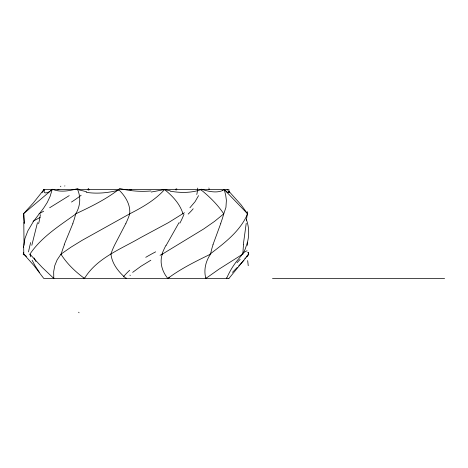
<?xml version="1.0" encoding="UTF-8"?>
<svg xmlns="http://www.w3.org/2000/svg" width="468" height="468" viewBox="0 0 468 468"><rect width="100%" height="100%" fill="white"/><g stroke="black" fill="none" stroke-linecap="round" stroke-linejoin="round"><path stroke-width="0.7" d="M228.934 192.383L228.934 189.563L43.781 189.563M24.043 245.337L23.798 222.663M43.776 190.909L43.974 189.563L44.185 190.201M43.038 191.079L43.974 189.563L33.404 202.843L23.418 213.841L24.084 222.663M29.911 254.159L42.214 267.439L53.791 278.437L53.68 271.61L54.791 265.537L57.143 259.845L60.957 254.159L70.908 247.227L82.175 240.3L129.689 213.841C130.671 204.428 125.096 195.823 118.585 189.563C105.756 199.444 91.108 206.593 76.524 213.466C59.904 225.5 41.576 236.755 29.911 254.159L30.73 256.815M243.307 244.706L246.221 223.294M37.469 222.663L31.812 245.337M50.275 190.657L52.17 189.563L50.105 196.39L47.256 202.463L43.612 208.155L33.474 221.405L27.864 230.853L24.974 238.411L23.652 245.969L23.809 254.159L33.93 265.537L43.776 278.437L228.91 278.437M222.435 190.722L224.236 189.563L225.711 195.25L226.389 200.374L225.939 207.394L223.762 213.841L214.519 221.405L203.685 228.963L162.302 254.159C159.307 262.53 162.314 271.809 167.796 278.437C180.496 268.942 194.764 261.834 208.974 254.914C223.739 243.582 240.078 231.625 247.595 213.841L241.014 204.738L228.712 191.079M212.969 244.706L220.826 223.294M72.973 223.294L64.174 244.706M226.921 278.056L226.565 278.437C228.776 273.388 231.432 268.521 234.632 264.022C238.569 258.237 244.302 253.685 246.022 246.595C249.45 237.99 249.573 228.208 246.373 219.515M226.565 278.437L226.728 278.056M198.561 195.63L195.057 201.702L189.903 207.774M125.945 223.294L114.795 244.706A70.44 65.344 -70.4 0 0 110.875 254.13M166.193 245.337L179.004 222.663M184.421 212.706L168.392 222.663L140.318 237.779C120.639 249.245 96.823 258.061 84.48 278.437C75.377 271.732 66.977 263.794 60.957 254.159M84.69 278.056L84.48 278.437L83.965 278.056M42.114 192.594L42.804 191.459M248.18 252.27L248.724 254.159L248.175 254.914L228.934 278.437M247.824 252.135L248.724 254.159L246.724 256.815M175.956 189.944L176.237 189.563L176.74 189.944M243.898 260.226L241.359 263.075M244.887 258.33L245.238 257.95M246.279 256.815L248.724 254.159M241.014 263.455L240.312 264.209M126.436 278.056L126.085 278.437C118.802 272.171 112.057 264.04 110.951 254.159M239.955 264.59L239.598 264.97M239.242 265.35L238.703 265.918M237.253 267.439L232.438 272.37M23.418 213.841L52.17 189.563M130.244 189.944L130.695 189.563L131.397 189.739M57.868 189.944L58.325 189.563M132.643 272.37L140.909 266.298L150.842 260.226M87.896 189.944L88.37 189.563M242.711 254.159L219.024 269.141L205.856 278.437C203.516 270.141 205.668 261.121 210.559 254.159A70.44 58.494 77 0 1 213.034 244.746M206.347 278.056L205.856 278.437L205.762 278.056M167.796 278.437L168.293 278.056M69.223 195.63L49.631 207.774M43.694 211.185L39.031 213.841M160.05 255.294L162.302 254.159M129.689 213.841C142.272 207.371 154.99 200.228 164.555 189.563L170.065 190.774M176.237 189.563L175.523 189.762M129.8 189.78L130.695 189.563L131.122 189.944M151.176 192.044L164.555 189.563C172.516 195.952 179.975 203.855 182.994 213.841M272.493 278.437L444.6 278.437M86.574 191.722L77.571 189.563C81.104 197.344 80.215 206.651 75.705 213.841A69.633 63.081 72.1 0 1 72.862 223.236M201.445 189.844L200.994 189.692M200.69 189.587C209.231 196.338 217.561 204.539 223.762 213.841A70.44 36.545 -81.5 0 1 220.761 223.224M226.255 191.166L224.236 189.563L247.595 213.841M26.495 256.435L23.809 254.159M53.358 278.056L53.791 278.437L53.75 278.056M227.67 189.944L227.331 189.563L227.518 189.944M39.406 272.37L35.059 265.73L32.122 260.226M247.291 242.19L247.683 245.337M247.666 260.582A72.604 2.088 84 0 1 248.239 265.713M169.03 277.22A86.217 65.672 -24.1 0 1 169.287 277.629M129.882 275.114A86.217 68.989 9.5 0 1 130.338 275.535M79.074 312.794A82.777 0.772 53.4 0 1 78.642 312.209M123.341 276.916A81.011 64.625 7.6 0 1 129.694 270.241M242.184 253.592A82.777 14.198 -52.8 0 1 247.051 250.749M209.348 189.177A66.052 36.791 32.2 0 1 208.886 189.341M176.916 189.025A66.052 36.791 32.2 0 1 176.062 188.803M227.354 189.587A65.795 19.521 42.4 0 1 227.091 189.792M209.173 188.247A65.795 19.521 42.4 0 1 208.705 188.054M89.002 190.055A65.818 45.823 -17.5 0 1 88.183 189.809M88.721 188.51A65.514 33.164 -35.7 0 1 88.148 188.674M58.945 189.417A65.514 33.164 -35.7 0 1 58.599 189.283M88.926 189.756A86.217 59.892 -34.7 0 1 88.768 189.353M60.881 186.182A66.228 13.824 -43.1 0 1 60.284 186.504M64.789 186.141A86.217 38.13 -48.7 0 1 64.865 185.755M78.092 188.446A65.643 28.876 -38.6 0 1 52.51 189.23M49.374 191.681A65.485 8.523 -46 0 1 44.191 190.499M81.145 195.267A82.777 50.872 -41 0 1 71.469 202.053M118.62 190.143A66.07 43.518 -24.6 0 1 86.2 192.313M150.907 190.967A66.216 46.209 4 0 1 119.164 188.323M200.743 189.71A65.046 40.862 28.7 0 1 170.141 191.155M197.73 188.072A81.011 47.262 42.6 0 1 196.771 194.518M222.318 190.605A65.602 24.699 40.9 0 1 201.375 189.183M229.162 192.079A67.608 3.352 44.9 0 1 228.249 191.681M229.478 191.687A67.608 3.352 44.9 0 1 229.495 191.786M228.782 192.219A64.964 3.241 46.4 0 1 226.84 191.798M23.956 214.631A69.317 13.127 82.9 0 1 24.295 223.669M23.517 246.256A69.317 14.923 -83.2 0 1 23.499 247.478M23.377 252.381A69.317 14.923 -83.2 0 1 23.277 254.82M40.371 214.689A72.604 42.372 82.6 0 1 38.616 223.669M28.495 251.936A72.604 21.534 -85 0 1 30.648 242.57M35.89 261.413A118.679 40.342 27.9 0 1 34.059 257.956M61.127 254.235A69.633 43.811 -80.2 0 1 64.373 244.863M129.73 213.858A70.44 69.656 -31.9 0 1 125.904 223.271M183.982 214.285A73.593 66.082 -80.5 0 1 179.841 223.195M145.753 257.33A118.872 57.084 -19.1 0 1 155.663 251.837M162.01 254.042A73.593 72.411 56.4 0 1 166.017 245.244M247.625 211.694A69.633 2.188 -82.4 0 1 246.39 220.206M242.904 254.27A69.633 32.865 81.5 0 1 243.524 244.899M240.154 259.33A118.679 27.577 -31.3 0 1 237.013 262.694M40.143 217.38A118.679 14.689 -33.1 0 1 33.035 221.265M193.19 208.763A118.872 66.046 4.5 0 1 188.171 214.087"/></g></svg>
